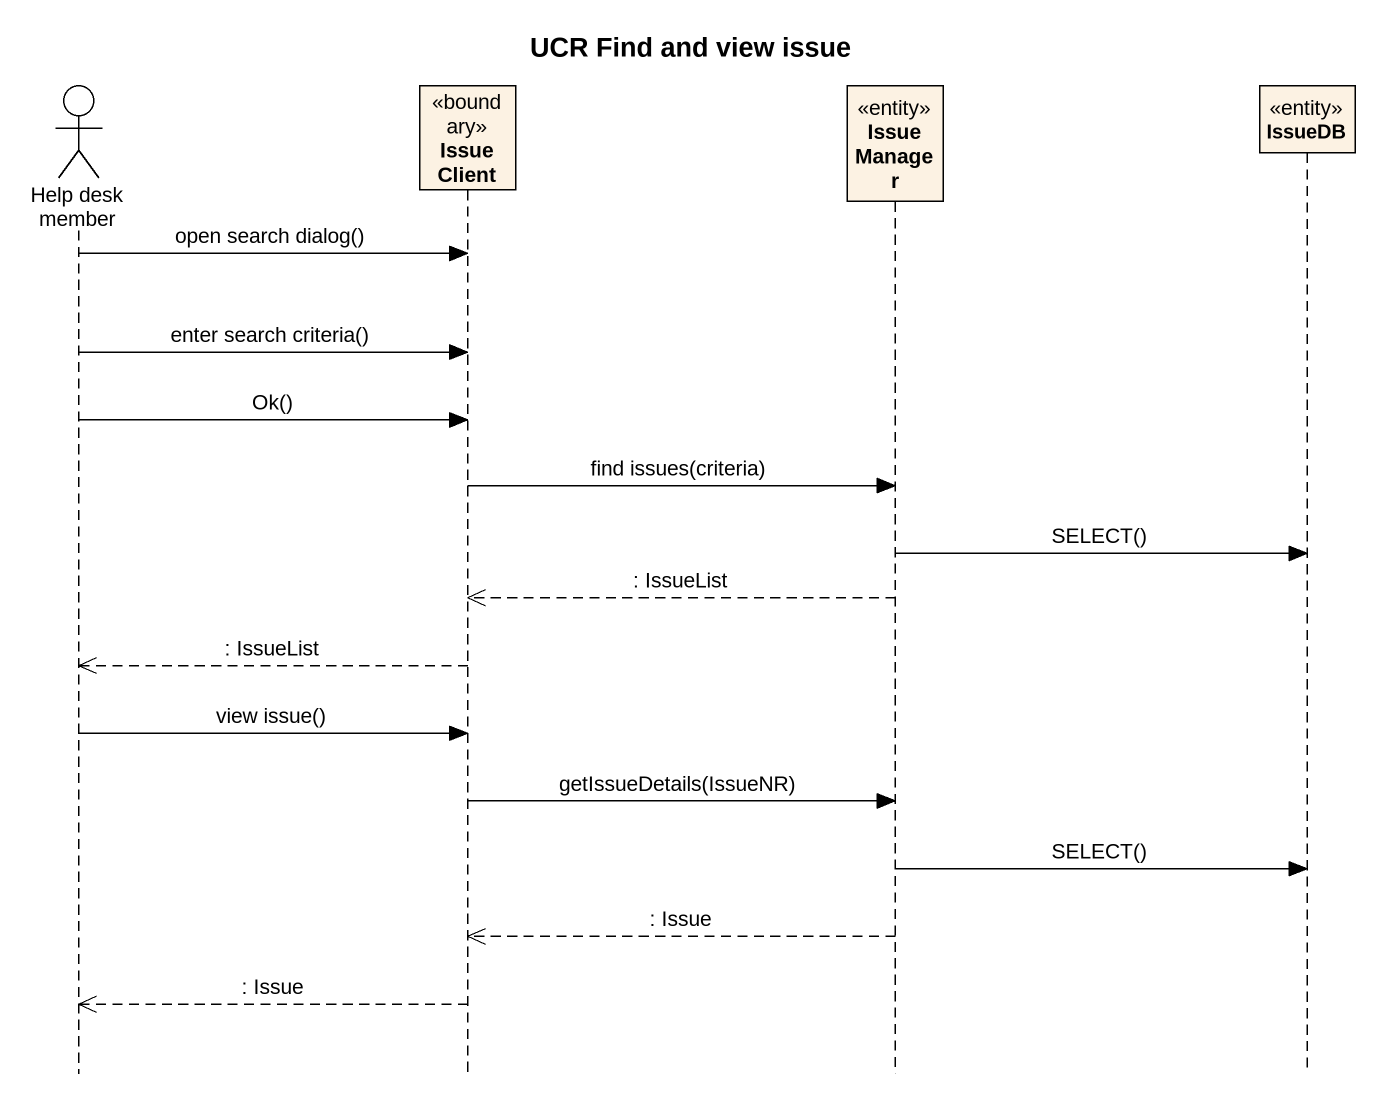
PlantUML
@startuml
title UCR Find and view issue
hide footbox
actor "Help desk member" as Help_desk_member
participant IssueClient <<boundary>>
participant IssueManager <<entity>>
participant IssueDB <<entity>>

Help_desk_member -> IssueClient : open search dialog()
Help_desk_member -> IssueClient : enter search criteria()
Help_desk_member -> IssueClient : Ok()
IssueClient -> IssueManager : find issues(criteria)
IssueManager -> IssueDB : SELECT()
IssueManager -->> IssueClient : : IssueList
IssueClient -->> Help_desk_member : : IssueList
Help_desk_member -> IssueClient : view issue()
IssueClient -> IssueManager : getIssueDetails(IssueNR)
IssueManager -> IssueDB : SELECT()
IssueManager -->> IssueClient : : Issue
IssueClient -->> Help_desk_member : : Issue
@enduml
